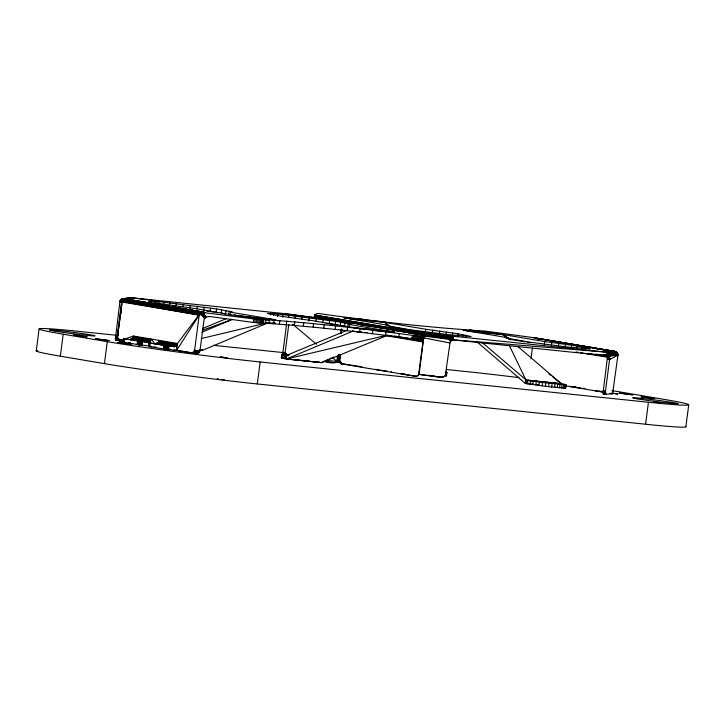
<?xml version="1.0" encoding="UTF-8"?>
<svg xmlns="http://www.w3.org/2000/svg" width="725" height="725" viewBox="0 0 725 725"><rect width="100%" height="100%" fill="white"/><g stroke="black" fill="none" stroke-linecap="round" stroke-linejoin="round"><path stroke-width="1.09" d="M387.73 335.195L321.628 362.636L286.466 358.984L286.493 355.422L347.411 330.147M314.124 318.048C313.789 310.98 321.538 314.251 326.196 314.605C378.93 321.8 431.919 327.809 484.98 331.053L533.745 337.678L615.978 351.734L617.392 352.957L617.99 354.688L612.788 392.452L612.253 393.738L605.71 394.355L605.429 391.536L609.571 359.546C610.296 355.712 605.592 354.942 602.828 354.969M132.575 340.025L133.409 336.038L177.489 343.487L199.674 313.925L202.257 312.412L253.75 318.937C306.802 322.181 359.799 328.18 412.534 335.376L422.458 336.463L422.004 339.952L412.081 338.865C359.346 331.669 306.349 325.67 253.297 322.426L209.851 316.526L206.326 316.87L204.069 319.29L199.946 350.954L199.257 352.413L196.113 353.592L173.982 349.849M150.202 343.007L151.036 339.019L155.222 344.003M314.668 315.031L395.578 328.624L454.865 336.427L606.49 352.151L609.526 353.927L610.024 356.057L609.227 357.235L607.468 356.519L608.61 356.383L609.97 354.96L617.99 354.688L617.972 355.295L610.024 356.057L607.496 356.945L603.173 391.754L603.408 393.947L605.602 394.318M417.292 375.976C416.349 376.357 419.113 375.323 419.195 373.52L424.062 335.149L343.414 321.42L283.865 313.562L132.231 297.839L122.697 298.691L121.012 299.534L119.988 301.074L115.393 338.756L115.601 339.971L122.208 339.907M117.957 340.279L117.214 336.744L121.737 301.863L119.852 301.673L119.988 301.074L199.357 314.478L120.232 300.503L199.674 313.925L120.577 299.987L200.136 313.427L204.55 318.139L200.417 313.2L121.012 299.534L200.136 313.427M418.515 374.988L423.391 338.684L422.004 339.952M123.739 338.666L123.54 342.209L139.155 344.801L139.608 341.321L123.594 338.629L147.882 342.227L150.256 341.013L132.621 338.04L130.246 339.246M158.195 344.167L158.911 340.351M196.656 353.637L176.583 350.465L177.489 343.487M122.126 305.442L121.737 301.863L117.495 338.14L118.891 340.659L124.782 341.711M340.116 354.326C340.306 356.936 337.642 362.156 341.14 363.796L415.253 376.311L417.011 376.048M454.865 336.427L452.409 336.844L452.137 339.889L450.053 342.381L445.322 375.659L443.546 376.946L441.434 377.299L418.416 374.317L441.434 377.299L433.024 375.958M338.276 355.132C339.499 365.183 331.044 363.279 323.812 361.349M340.786 332.666L341.158 329.295M614.755 351.362L606.49 352.151L452.618 339.78L452.409 336.844L450.506 338.956L450.859 340.804L449.754 340.161L452.618 339.78L452.989 336.618L394.744 328.96L314.568 315.411M36.25 350.972L39.105 328.996M685.487 426.391A109.529 3.444 7.4 0 1 645.576 424.225L257.303 383.951A109.529 3.444 7.4 0 1 104.427 363.642L60.347 356.192L63.202 334.216A109.529 3.444 7.4 0 1 79.424 331.443L116.562 335.294M104.427 363.642L107.282 341.665L63.202 334.216M118.193 335.684L118.492 333.446M121.111 313.282L121.401 311.043M123.323 342.082L124.047 338.611C122.607 342.209 123.567 343.868 124.283 339.517M137.532 344.565L137.986 341.076L138.022 344.647L138.475 341.158L138.575 344.719L139.019 341.239L139.155 344.801M139.762 344.882L140.215 341.393L139.608 341.321L139.762 344.882L150.129 345.997M141.964 341.611L141.511 345.1L141.411 341.548L140.215 341.393L140.369 344.964L140.822 341.475L140.958 345.037L141.411 341.548L147.882 342.227L149.567 345.055M151.28 302.805L151.507 301.056L158.866 301.627L216.53 308.95L232.245 311.968L230.55 312.194L230.206 314.804M154.443 303.014L154.67 301.265M155.757 343.559L158.322 342.055L176.9 345.191L174.326 346.695L149.123 342.898L166.061 345.789L165.608 349.278L149.386 346.577C147.465 346.36 150.882 346.532 149.685 344.692M158.53 304.246L158.866 301.627M163.632 304.754L163.968 302.135M169.487 305.379L169.831 302.769M163.977 349.033L164.43 345.553L164.475 349.115L164.928 345.626L165.019 349.196L165.472 345.707L165.608 349.278M122.045 302.044L119.988 301.074L199.194 315.076L176.583 350.465L166.206 349.35L166.659 345.87L174.326 346.695M168.417 346.079L167.964 349.568L167.856 346.015L167.403 349.504L167.267 345.943L166.813 349.432L166.659 345.87M175.939 306.122L176.284 303.512M182.8 306.956L183.135 304.337M189.751 308.723L190.204 305.234M196.937 308.787L197.273 306.177M190.784 352.867L193.339 352.25L194.617 350.229L199.194 315.076L119.852 301.673M203.698 310.608L204.151 307.119M210.177 311.542L210.631 308.053M216.53 308.95L216.077 312.43L218.143 312.765M221.687 309.765L221.234 313.254L225.484 313.988L225.937 310.499M229.172 311.125L228.719 314.614L230.84 315.103M253.297 322.426L253.75 318.937M254.693 322.607L255.146 319.118M256.106 322.788L256.559 319.308M257.493 322.96L257.946 319.471M258.807 323.114L259.26 319.625M260.021 323.25L260.474 319.761M261.082 323.359L261.535 319.87M261.961 323.441L262.414 319.952M262.649 323.486L263.103 319.997M263.103 323.504L263.556 320.015M263.329 323.486L263.782 319.997M257.303 383.951L260.157 361.983L648.431 402.257A109.529 3.444 7.4 0 0 664.653 399.484L620.573 392.035A109.529 3.444 7.4 0 0 611.891 390.603M265.54 323.359L265.993 319.87M268.984 323.395L269.437 319.906L234.51 315.239L275.908 319.852L230.55 312.194M270.325 315.148L270.552 313.408L277.92 313.979L335.584 321.293L351.299 324.311L349.604 324.537L349.26 327.156M273.497 315.357L273.724 313.617M268.15 322.96L273.642 323.595L274.095 320.115L275.228 319.788M277.575 316.598L277.92 313.979M279.451 323.975L279.904 320.486M282.678 317.097L283.022 314.487M333.835 356.917L321.628 362.636L286.466 358.984L281.354 357.878L281.808 354.389L288.903 354.77M281.354 357.878L282.052 354.298L286.085 355.603L286.466 358.984L386.561 335.285M281.735 358.05L281.808 354.389M286.375 324.51L286.828 321.021M286.538 324.32L282.904 352.35L283.964 354.996M282.732 358.295L283.185 354.806L282.188 354.561M288.541 317.731L288.876 315.112M309.475 361.231L284.318 358.612L284.771 355.123L283.185 354.806M288.749 324.691L285.106 352.722L285.732 354.888L283.538 354.516M294.993 318.474L295.329 315.855M294.35 325.199L294.803 321.71M301.845 319.308L302.189 316.689M303.304 326.051L303.757 322.562M308.805 321.075L309.258 317.586M313.146 327.038L313.599 323.549M315.982 321.139L316.327 318.52M322.752 322.96L323.205 319.471M323.794 328.171L324.247 324.682M329.232 323.894L329.685 320.405M337.188 325.108L335.131 324.782L335.584 321.293M335.149 329.422L335.603 325.933M340.732 322.118L340.279 325.607L344.538 326.341L344.991 322.852M337.089 359.528L336.753 362.147L336.164 362.065M341.412 362.446L337.361 362.228L338.339 355.268M341.176 333.464L341.738 329.105M336.164 362.147L337.75 360.18L338.448 355.214M341.276 333.418L341.847 329.059M339.952 359.881L339.617 362.491L335.684 361.974M347.112 330.79L347.565 327.301M348.227 323.477L347.773 326.957L349.894 327.455M359.573 332.258L360.026 328.769M372.414 333.808L372.868 330.328L388.79 331.225L394.953 332.204L349.604 324.537M385.528 335.439L385.981 331.95M398.786 337.134L399.239 333.645M412.081 338.865L412.534 335.376M413.268 339.037L413.721 335.548M414.51 339.2L414.963 335.711M415.76 339.363L416.213 335.874M416.975 339.508L417.428 336.019M418.135 339.644L418.588 336.155M419.186 339.762L419.639 336.273M420.11 339.853L420.563 336.364M420.881 339.925L421.334 336.436M421.461 339.962L421.914 336.472M421.696 339.835L422.032 337.225M421.841 339.971L422.149 336.346L424.062 335.149M425.203 332.721L425.657 329.232L380.299 321.574L343.768 317.786L389.126 325.443L387.431 325.679L409.045 329.585L449.844 334.868L471.105 336.518L458.164 333.817L425.657 329.232M432.408 332.775L432.743 330.156M439.404 333.718L439.74 331.098M446.093 334.66L446.437 332.041M446.573 372.161L446.5 375.822L446.573 372.161L445.576 371.916M446.709 372.423L445.848 372.423L445.395 375.913L446.256 375.913L446.953 372.333M452.291 335.575L452.636 332.956M457.828 336.436L458.164 333.817M462.641 336.346L462.867 334.597M466.374 337.016L466.601 335.276M482.614 342.825L526.504 380.326L564.231 384.187L565.998 384.721L565.545 388.201L548.598 386.688L525.281 383.416L525.906 379.954L509.512 345.852M530.999 358.848L532.422 347.928M530.029 384.178L530.482 380.688L527.954 380.29L525.553 382.682L527.501 383.779L527.954 380.29L561.621 383.969M532.821 384.585L533.274 381.096L530.482 380.688M535.82 385.011L536.273 381.531L533.274 381.096M538.965 385.446L539.418 381.957L536.273 381.531M544.248 345.073L544.702 341.584L499.344 333.926L469.283 330.083L504.21 334.823L510.173 339.925M542.182 385.872L542.635 382.392L539.418 381.957M545.418 386.289L545.871 382.8L565.998 384.721M551.462 345.118L551.798 342.508L544.702 341.584M548.598 386.688L549.052 383.199M551.662 387.05L552.115 383.561M558.449 346.07L558.794 343.451L551.798 342.508M554.553 387.377L555.006 383.888M557.199 387.667L557.652 384.178M559.555 387.893L560.008 384.413M565.147 347.012L565.482 344.393L558.794 343.451M561.576 388.074L562.029 384.594M563.207 388.201L563.66 384.712M564.431 388.265L564.884 384.776M565.219 388.265L565.672 384.776M565.754 385.464L565.545 388.201M571.345 347.928L571.69 345.308L565.482 344.393M576.873 348.788L577.218 346.169L571.69 345.308M581.686 348.689L581.912 346.949L577.218 346.169M585.419 349.368L585.646 347.628L581.912 346.949M645.576 424.225L648.431 402.257M685.895 426.672L688.75 404.704M608.746 353.057L616.993 352.477L609.181 353.465L607.786 355.875L608.746 353.057L616.368 351.942L614.138 351.58L616.368 351.942L608.248 352.722L607.786 355.875L451.24 339.735L451.684 340.097L451.032 337.959L396.04 330.727M117.214 336.744L115.565 336.527L115.601 339.971L117.812 340.088L115.465 339.771L117.767 339.835L115.42 339.527L117.74 339.499L115.393 338.756L117.758 339.046L115.402 338.267L117.278 337.959L115.492 337.134L117.214 336.744L120.549 315.502M120.894 313.263L121.419 309.91M421.107 339.644L423.337 340.025L424.053 335.603L423.318 340.27L415.534 338.956L423.318 340.27M423.337 340.025L424.034 335.947M533.745 337.678L615.326 351.48L607.704 352.45L607.133 355.739L606.49 352.151M123.594 342.1L124.401 338.638M149.096 346.414L149.703 343.813M613.196 390.204L612.253 393.738L609.897 393.421L612.344 393.675L610.84 393.349M288.713 355.649L286.493 355.422L284.318 358.612L285.768 355.304L284.771 355.123M607.251 355.785L608.61 356.383L610.042 355.504L617.727 355.322L609.571 359.546L607.369 359.165L609.607 358.929L607.432 358.567L609.562 358.331L607.478 357.978L609.435 357.76L610.024 356.057M607.342 355.93L608.221 356.084L609.181 353.465L617.392 352.957L609.526 353.927L607.468 356.519L608.955 356.772L610.042 355.504L617.99 354.688M608.248 352.722L607.133 355.739L607.106 352.259L615.326 351.48L536.654 338.321L615.978 351.734L607.704 352.45M525.553 382.682L526.504 380.326M393.793 330.428L395.578 328.624M284.318 358.612L286.085 355.603L288.686 355.658M608.61 356.383L609.798 354.425L617.691 353.501L609.526 353.927M607.414 356.183L610.359 354.362L607.015 353.8M418.307 375.133L418.996 373.665M608.221 356.084L609.798 354.425L617.899 354.081L609.97 354.96M415.253 376.311L416.304 376.32M335.621 362.428L336.291 362.083M337.877 359.582L336.772 361.712M201.786 332.231L232.009 319.571M268.223 322.779L202.574 350.284L199.275 349.939M286.466 358.984L353.157 331.044M202.556 328.516L226.263 318.665M129.802 298.256L130.98 297.875L122.697 298.691L202.257 312.412L122.262 298.8L132.231 297.839L147.936 299.833M202.384 330.31L230.922 319.852M133.409 336.038L119.272 340.777L117.523 336.917M335.032 362.609L335.748 362.373M441.353 376.574L439.984 376.891L443.546 376.946M585.646 347.628L590.15 348.87L568.898 347.221L528.09 341.937L506.485 338.022L508.18 337.796L462.822 330.129L464.634 329.875L469.039 331.171L504.21 334.823L505.66 337.832M610.522 355.25L607.505 356.038L610.541 355.622M201.224 338.566L266.7 322.942M124.836 338.684L124.337 338.774L123.948 342.127M150.347 342.998L149.839 343.088L149.386 346.577L151.924 346.695M610.586 358.621L607.369 359.165L610.55 358.884M334.424 362.69L335.158 362.554M609.227 357.235L607.505 357.434L609.435 357.76M204.976 312.312L123.395 298.6L203.127 312.276L205.293 317.414L201.45 312.656L121.519 299.162L126.694 298.6M118.873 339.653L115.601 339.971L117.876 340.233M605.71 394.355L605.429 391.536L603.173 391.754L605.366 392.406L603.155 392.298L605.357 392.923L605.384 393.584L603.236 393.548L605.438 393.92L603.318 393.802L605.71 394.355L605.493 390.938L603.291 390.558L603.517 393.992L605.647 393.802M121.519 299.162L127.065 298.736M126.567 298.492L122.262 298.8L201.45 312.656L205.012 317.641L200.417 313.2M281.599 357.788L283.919 357.86M151.507 301.056L148.571 301.12L161.512 303.82L194.019 308.406L239.377 316.064L269.437 319.906M270.552 313.408L267.625 313.472L280.566 316.173L313.073 320.749L358.431 328.416L388.79 331.225L353.61 327.573L359.102 328.488M282.922 353.184L285.097 353.274L286.792 354.697M334.551 362.636L325.027 361.44M605.357 392.923L603.155 392.787L605.384 393.584M344.447 317.849L365.862 319.662L349.93 318.801L385.111 322.453L391.083 327.555M372.868 330.328L394.282 332.132M218.569 379.021L217.328 378.958L218.071 379.112M607.133 354.081L610.359 354.362M325.888 360.361L336.971 361.431L332.702 357.851M359.102 331.688L361.295 331.914M357.978 331.905L358.657 331.968L356.637 331.633M213.349 345.336L283.131 352.577M446.31 369.505L467.698 371.717A109.529 3.444 7.4 0 1 518.901 377.625M525.906 379.954L561.259 383.634L517.831 346.478M119.543 339.436L117.74 339.246L124.192 341.439M571.871 386.588L569.841 386.38L580.761 388.02M573.901 386.797L575.931 387.005M582.791 388.228L584.821 388.446M343.469 363.959L340.415 363.452L361.784 366.796M118.891 340.659L121.972 341.058M340.759 363.678L343.84 364.077M532.975 384.214L525.281 383.416L477.023 341.901M536.273 384.558L538.476 384.785M597.382 390.893L595.352 390.684L603.073 391.989M599.412 391.11L601.442 391.319M311.659 361.458L319.317 362.255L314.115 361.467M128.443 342.599L130.473 342.807M378.477 369.678L375.65 369.388L378.64 369.949M153.954 346.903L155.984 347.112M387.295 371.109L379.628 370.122M404.931 374.145L401.152 373.756L415.452 376.175M449.391 338.358L453.297 338.783M359.192 331.742L361.422 331.996M364.775 332.367L367.013 332.621M272.591 323.024L275.455 323.341L273.243 322.969M221.333 379.574L224.224 379.818L223.481 379.673M150.175 300.114L153.537 300.54M269.147 323.033L273.642 323.595M542.635 382.392L545.871 382.8M283.865 313.562L343.659 321.565M289.003 314.577L292.356 315.013M294.604 315.312L297.957 315.756M300.195 316.046L303.558 316.49M305.796 316.78L309.158 317.224M311.397 317.523L314.759 317.958M316.997 318.257L320.359 318.701M322.598 318.991L330.437 320.024M332.684 320.314L336.038 320.758M339.4 321.202L341.638 321.492M395.306 328.652L454.231 336.4M288.369 314.768L290.598 315.058M299.507 316.236L301.736 316.526M305.08 316.961L307.309 317.26M453.596 336.463L395.025 328.76L314.623 315.176M452.409 336.844L394.472 329.222L314.496 315.71M393.992 329.975L451.421 337.524L452.137 339.889L451.032 337.959M408.175 332.838L410.413 333.138M412.652 333.428L450.723 338.439L451.684 340.097L450.47 339.898L451.249 340.415L450.723 338.439M420.319 334.986L450.506 338.956L451.249 340.415L449.754 340.161M423.463 335.956L450.388 339.49L451.249 340.415M613.223 393.285L617.945 394.001L612.417 393.43M337.125 358.612L340.07 359.002M610.876 393.294L612.444 393.512M115.492 337.134L117.187 337.361M115.438 337.714L117.278 337.959M115.402 338.267L117.477 338.539M115.393 339.182L117.74 339.499M194.617 350.229L199.946 350.954L194.463 350.755L199.683 351.725L194.237 351.244L199.257 352.413L193.928 351.688M193.339 352.25L198.668 352.975M192.886 352.54L198.215 353.265M192.397 352.749L197.717 353.474M191.871 352.876L197.2 353.592M391.101 371.553L391.681 371.635M325.987 323.423L328.153 323.731M206.942 311.079L209.099 311.388M330.21 324.039L335.131 324.782M211.165 311.687L214.111 312.14M449.754 339.255L453.098 339.771L452.989 336.618M234.51 315.239L240.057 316.136M200.354 349.921L202.574 350.284L202.502 349.495M566.107 343.713L568.337 344.085M570.575 344.447L572.804 344.81M575.043 345.182L577.272 345.544M579.511 345.907L581.74 346.278M596.267 348.653L598.497 349.024M600.735 349.387L602.964 349.749M605.203 350.121L607.432 350.483M121.601 340.94L118.547 340.442L121.247 340.723L117.957 339.726L120.667 340.007L120.45 339.527M542.989 339.608L540.778 339.246L543.016 339.626M547.411 340.342L545.2 339.98L547.466 340.378M551.834 341.076L549.623 340.714L568.581 343.922M554.045 341.448L615.978 351.734M428.629 375.233L430.822 375.595M570.802 344.293L573.022 344.665M575.251 345.037L577.472 345.417M579.692 345.789L581.921 346.16M584.142 346.532L586.362 346.903M588.582 347.284L590.812 347.656M593.032 348.027L607.478 350.456M608.058 353.619L610.26 353.99M608.32 354.407L610.541 354.788M508.85 339.092L525.444 341.892M527.655 342.272L529.866 342.644M595.95 354.108L608.166 356.174M588.265 353.401L608.212 356.772M576.049 351.951L578.269 352.332M580.48 352.703L608.184 357.38M390.902 326.93L406.39 329.549M408.61 329.92L410.821 330.292M413.032 330.663L415.244 331.044M314.433 316.082L394.228 329.567L451.883 337.152L452.056 339.681L452.618 339.78M314.36 316.517L424.043 335.041M343.886 321.791L350.565 322.924M352.794 323.296L355.014 323.676M357.244 324.048L376.175 327.247M378.405 327.627L380.634 327.999M382.854 328.38L385.084 328.751M387.313 329.132L406.245 332.331M408.474 332.702L424.062 335.34M314.278 316.997L336.364 320.731M338.575 321.103L340.786 321.474M360.66 324.836L362.872 325.208M365.074 325.579L367.285 325.951M369.496 326.322L371.708 326.694M386.289 329.222L388.509 329.603M411.836 333.536L414.057 333.917M416.277 334.288L418.497 334.669M314.197 317.514L325.235 319.372M327.437 319.743L329.639 320.115M421.18 339.001L423.391 339.373M421.134 339.409L423.355 339.789M411.093 338.212L413.313 338.584M394.436 335.947L396.657 336.318M398.877 336.69L423.255 340.813M386.67 335.222L423.192 341.393M385.501 335.639L423.119 342.001M352.45 330.972L354.661 331.343M123.395 298.6L204.042 312.239L122.697 298.691M121.012 299.534L200.734 313.001L205.012 317.641M200.209 313.01L204.631 313.762M200.943 315.013L205.402 315.765M203.535 315.728L205.773 316.109M204.115 316.499L206.326 316.87M605.429 391.536L603.218 391.165L603.517 393.992M564.938 385.718L603.662 392.27M338.53 354.815L340.714 355.178M338.43 355.35L340.614 355.721M338.258 355.875L340.442 356.247M338.031 356.365L340.215 356.736M337.75 356.809L339.934 357.18M337.415 357.198L340.696 357.751M337.053 357.516L340.324 358.068M337.741 357.951L339.925 358.322M337.324 358.123L339.508 358.485M337.986 358.386L340.17 358.757M337.56 358.386L339.744 358.757M336.944 361.494L341.366 362.246M285.288 354.099L283.085 353.728L285.097 353.274L282.904 352.35L285.106 352.722L287.227 354.77M133.3 336.581L150.936 339.563M158.793 340.949L177.371 344.085M133.137 337.107L150.764 340.079M158.594 341.529L177.172 344.665M132.902 337.596L150.537 340.569M157.987 342.526L176.565 345.662L176.583 350.465M132.294 338.421L149.93 341.403L150.012 343.242M157.606 342.925L176.175 346.061M131.923 338.747L149.558 341.729M131.524 338.992L149.16 341.973M157.171 343.233L175.74 346.369M131.107 339.164L148.734 342.146M156.709 343.442L175.278 346.577M130.672 339.246L148.308 342.227L149.676 345.055M156.238 343.55L174.807 346.686M137.469 343.677L141.892 344.429M164.022 348.163L170.665 349.287M416.657 338.874L418.878 339.255M379.619 321.501L385.111 322.453L386.579 325.462M498.673 333.853L504.21 334.823M463.493 330.201L469.039 331.171M603.644 354.806L605.855 355.196M411.066 338.131L413.286 338.521M423.763 337.841L449.935 342.979M340.097 363.143L343.115 363.733M439.25 376.928L440.7 377.245M563.778 387.676L564.82 387.902M445.123 375.405L446.12 375.65M269.682 318.882L274.095 320.115M117.586 338.711L119.498 339.255M282.913 354.298L286.493 355.422M534.669 337.859L535.539 338.14M285.079 313.862L285.641 314.133M548.861 373.864L550.638 375.26M552.405 376.656L561.259 383.634M292.592 324.193L316.49 344.248M203.127 312.276L205.61 317.215M339.382 359.935L341.14 363.796M450.388 339.49L450.524 341.276M337.243 359.546L337.361 362.228M166.061 345.789L166.206 349.35M260.157 361.983A109.529 3.444 7.4 0 1 107.282 341.665M60.347 356.192A109.529 3.444 7.4 0 1 37.809 350.492M149.25 342.979L149.051 346.514L149.25 342.979M123.594 338.629L123.286 342.155L123.613 338.593M137.56 341.013L137.107 344.502L142.018 345.154L142.472 341.665L137.56 341.013M149.123 342.898L148.652 346.423L149.123 342.898M164.004 345.481L163.551 348.97L168.463 349.622L168.916 346.133L164.004 345.481M338.421 358.812L337.968 362.301L337.814 358.739L339.563 358.947L339.11 362.437L339.01 358.884L338.557 362.373L338.421 358.812M73.578 335.05L87 336.835L73.578 335.05M95.618 338.774L109.04 340.551L95.618 338.774M117.668 342.49L131.08 344.275L117.668 342.49M220.364 356.954L227.07 357.851L220.364 356.954M619.186 393.077L632.599 394.862L619.186 393.077M641.226 396.802L654.639 398.587L641.226 396.802M653.696 401.976L660.403 402.873L653.696 401.976M611.9 351.217L609.671 350.846L611.927 351.199M538.566 338.874L536.355 338.512L538.575 338.883M605.801 355.223L603.572 354.842L605.783 355.196M637.937 398.94A22.874 0.716 7.4 0 0 676.724 403.771A22.874 0.716 7.4 0 0 651.911 399.575A22.874 0.716 7.4 0 0 637.937 398.94M54.737 331.117A22.874 0.716 7.4 0 0 93.525 335.947A22.874 0.716 7.4 0 0 68.712 331.751A22.874 0.716 7.4 0 0 54.737 331.117"/></g></svg>
